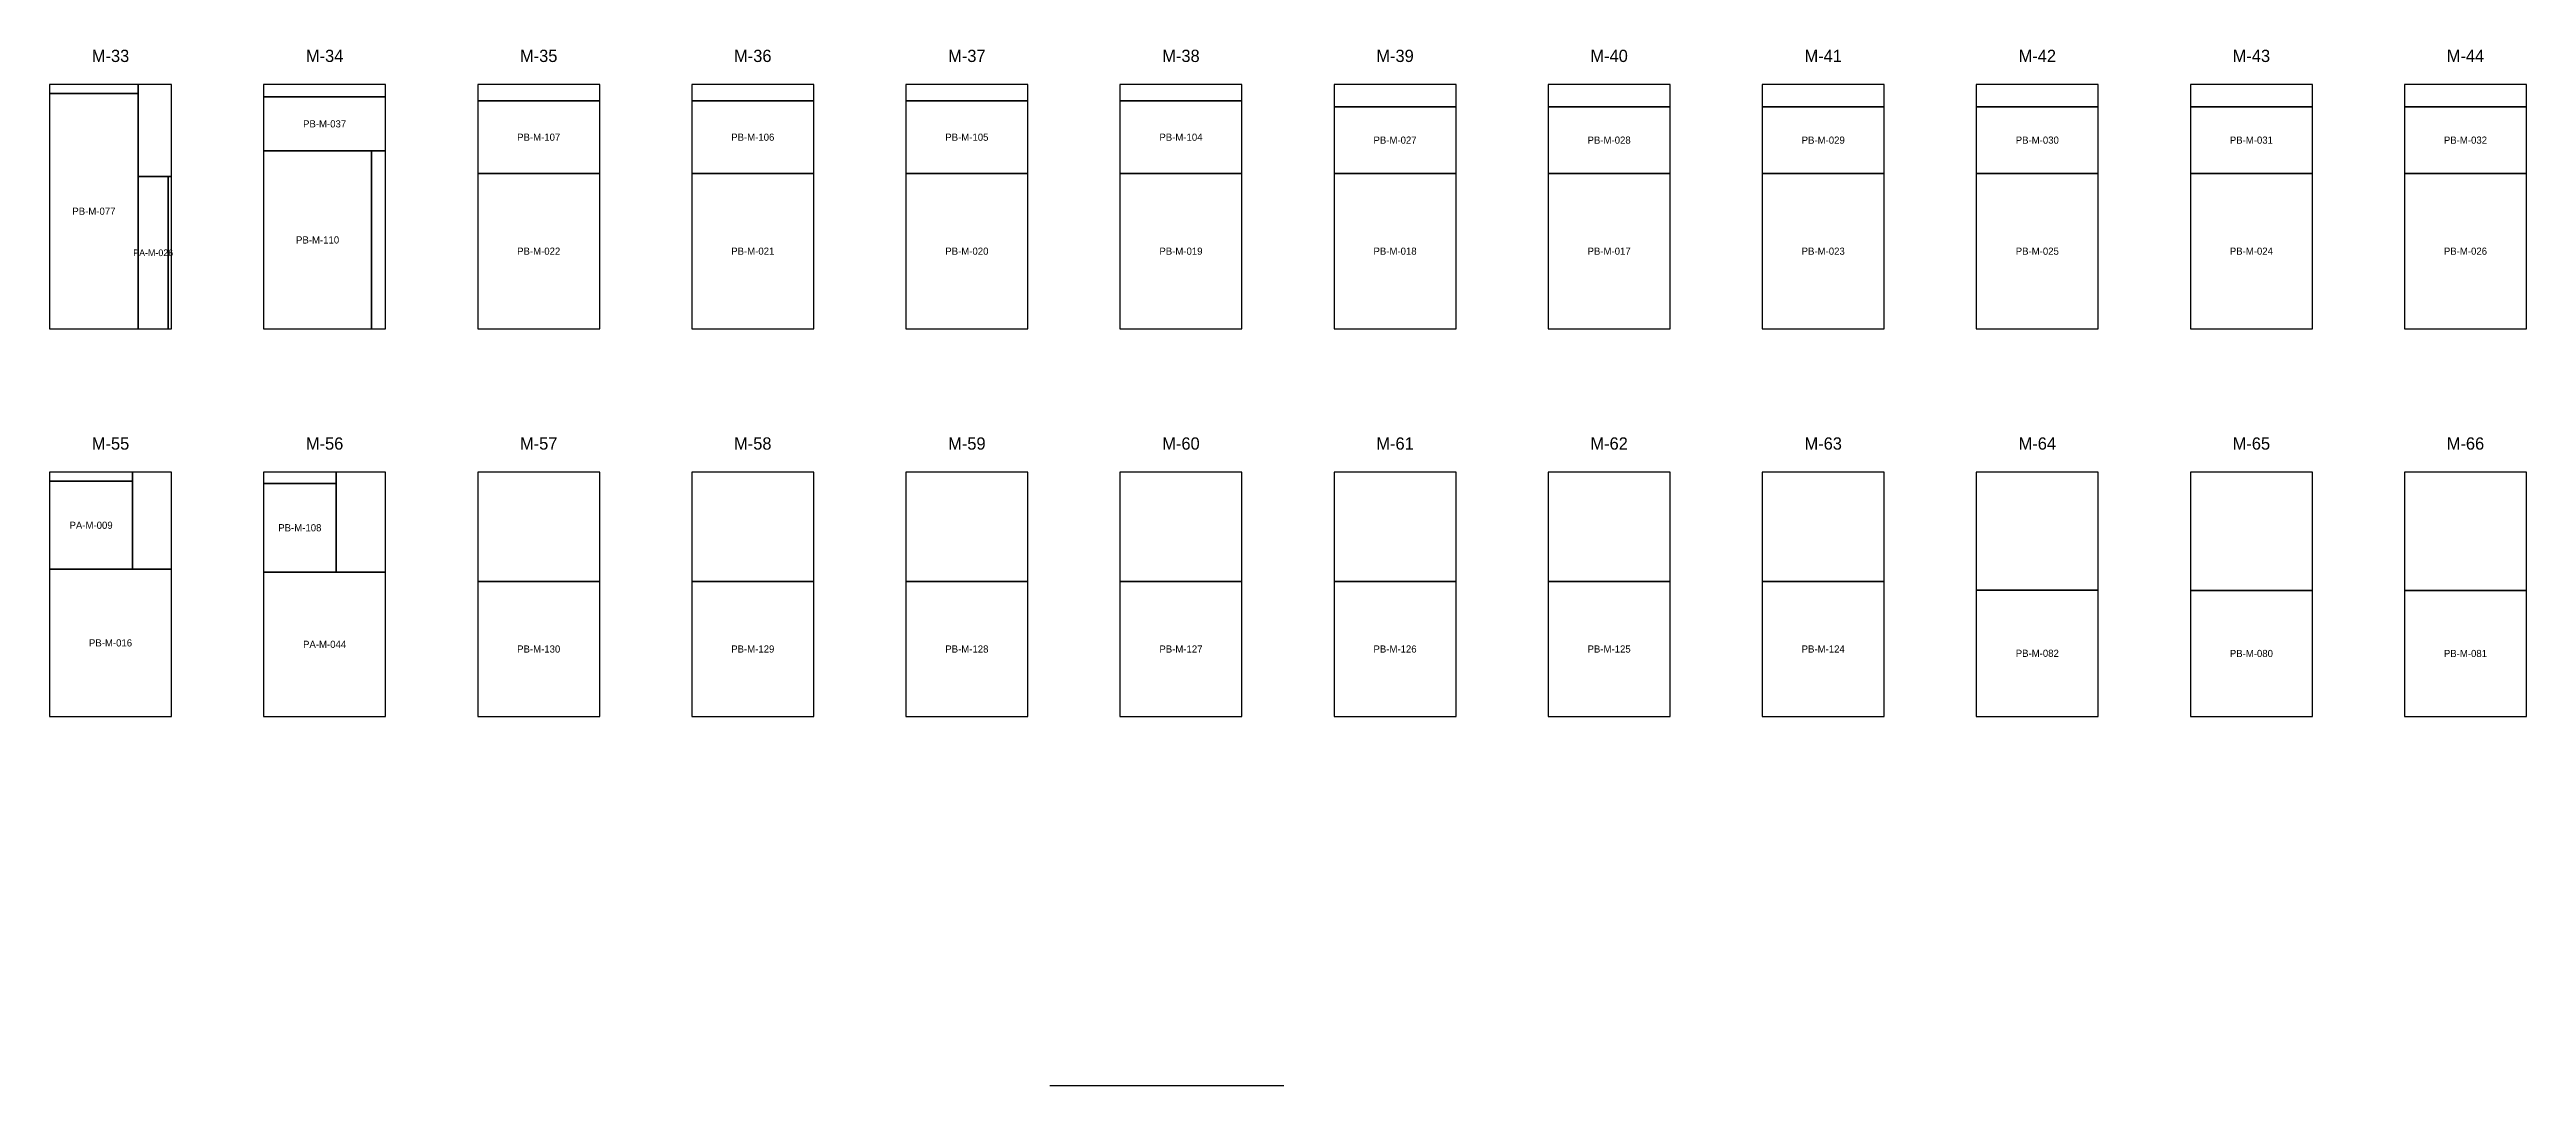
# Model space of a CAD drawing. Header units: metres. Extents: x 315 to 341.7, y -151.2 to -120.
# Drawn here: x 326.92 to 339.02, y -141.56 to -136.5 of the extents above; entities that cross this region are included whole.
import ezdxf
from ezdxf.enums import TextEntityAlignment as Align

# ---------------------------------------------------------------- set-up
doc = ezdxf.new("R2010")
doc.units = ezdxf.units.M
for name, color, linetype in [('CORTE-DESPERDICIO', 1, 'Continuous'), ('CORTE-RECORTE', 3, 'Continuous'), ('CORTE-SOBRANTE', 2, 'Continuous'), ('CORTE-TEXTO', 5, 'Continuous'), ('CORTE-TILE', 7, 'Continuous'), ('ZOCLO', 3, 'Continuous')]:
    doc.layers.add(name, color=color, linetype=linetype)

msp = doc.modelspace()

# ---------------------------------------------------------------- linework, layer by layer
at = {"layer": 'CORTE-DESPERDICIO'}
for points in [[(326.9188, -136.7118), (327.3524, -136.7118), (327.3524, -136.6678), (326.9188, -136.6678)], [(327.9648, -136.7273), (328.5608, -136.7273), (328.5608, -136.6678), (327.9648, -136.6678)], [(329.0108, -136.7482), (329.6068, -136.7482), (329.6068, -136.6678), (329.0108, -136.6678)], [(330.0568, -136.7482), (330.6528, -136.7482), (330.6528, -136.6678), (330.0568, -136.6678)], [(331.1028, -136.7482), (331.6988, -136.7482), (331.6988, -136.6678), (331.1028, -136.6678)], [(332.1488, -136.7482), (332.7448, -136.7482), (332.7448, -136.6678), (332.1488, -136.6678)], [(328.4923, -137.8618), (328.5608, -137.8618), (328.5608, -136.9926), (328.4923, -136.9926)], [(327.4983, -137.8618), (327.5148, -137.8618), (327.5148, -137.118), (327.4983, -137.118)], [(326.9188, -138.6061), (327.3248, -138.6061), (327.3248, -138.5618), (326.9188, -138.5618)], [(327.9648, -138.6168), (328.3188, -138.6168), (328.3188, -138.5618), (327.9648, -138.5618)]]:
    msp.add_lwpolyline(points, close=True, dxfattribs=at)
at = {"layer": 'CORTE-RECORTE'}
for points in [[(326.9188, -137.8618), (327.3524, -137.8618), (327.3524, -136.7118), (326.9188, -136.7118)], [(327.9648, -136.9926), (328.5608, -136.9926), (328.5608, -136.7273), (327.9648, -136.7273)], [(329.0108, -137.1021), (329.6068, -137.1021), (329.6068, -136.7482), (329.0108, -136.7482)], [(330.0568, -137.1021), (330.6528, -137.1021), (330.6528, -136.7482), (330.0568, -136.7482)], [(331.1028, -137.1021), (331.6988, -137.1021), (331.6988, -136.7482), (331.1028, -136.7482)], [(332.1488, -137.1021), (332.7448, -137.1021), (332.7448, -136.7482), (332.1488, -136.7482)], [(333.1948, -137.1021), (333.7908, -137.1021), (333.7908, -136.7768), (333.1948, -136.7768)], [(334.2408, -137.1021), (334.8368, -137.1021), (334.8368, -136.7768), (334.2408, -136.7768)], [(335.2868, -137.1021), (335.8828, -137.1021), (335.8828, -136.7768), (335.2868, -136.7768)], [(336.3328, -137.1021), (336.9288, -137.1021), (336.9288, -136.7768), (336.3328, -136.7768)], [(337.3788, -137.1021), (337.9748, -137.1021), (337.9748, -136.7768), (337.3788, -136.7768)], [(338.4248, -137.1021), (339.0208, -137.1021), (339.0208, -136.7768), (338.4248, -136.7768)], [(327.9648, -137.8618), (328.4923, -137.8618), (328.4923, -136.9926), (327.9648, -136.9926)], [(329.0108, -137.8618), (329.6068, -137.8618), (329.6068, -137.1021), (329.0108, -137.1021)], [(330.0568, -137.8618), (330.6528, -137.8618), (330.6528, -137.1021), (330.0568, -137.1021)], [(331.1028, -137.8618), (331.6988, -137.8618), (331.6988, -137.1021), (331.1028, -137.1021)], [(332.1488, -137.8618), (332.7448, -137.8618), (332.7448, -137.1021), (332.1488, -137.1021)], [(333.1948, -137.8618), (333.7908, -137.8618), (333.7908, -137.1021), (333.1948, -137.1021)], [(334.2408, -137.8618), (334.8368, -137.8618), (334.8368, -137.1021), (334.2408, -137.1021)], [(335.2868, -137.8618), (335.8828, -137.8618), (335.8828, -137.1021), (335.2868, -137.1021)], [(336.3328, -137.8618), (336.9288, -137.8618), (336.9288, -137.1021), (336.3328, -137.1021)], [(337.3788, -137.8618), (337.9748, -137.8618), (337.9748, -137.1021), (337.3788, -137.1021)], [(338.4248, -137.8618), (339.0208, -137.8618), (339.0208, -137.1021), (338.4248, -137.1021)], [(327.3524, -137.8618), (327.4983, -137.8618), (327.4983, -137.118), (327.3524, -137.118)], [(326.9188, -139.0361), (327.3248, -139.0361), (327.3248, -138.6061), (326.9188, -138.6061)], [(327.9648, -139.0498), (328.3188, -139.0498), (328.3188, -138.6168), (327.9648, -138.6168)], [(326.9188, -139.7558), (327.5148, -139.7558), (327.5148, -139.0361), (326.9188, -139.0361)], [(327.9648, -139.7558), (328.5608, -139.7558), (328.5608, -139.0498), (327.9648, -139.0498)], [(329.0108, -139.7558), (329.6068, -139.7558), (329.6068, -139.0958), (329.0108, -139.0958)], [(330.0568, -139.7558), (330.6528, -139.7558), (330.6528, -139.0958), (330.0568, -139.0958)], [(331.1028, -139.7558), (331.6988, -139.7558), (331.6988, -139.0958), (331.1028, -139.0958)], [(332.1488, -139.7558), (332.7448, -139.7558), (332.7448, -139.0958), (332.1488, -139.0958)], [(333.1948, -139.7558), (333.7908, -139.7558), (333.7908, -139.0958), (333.1948, -139.0958)], [(334.2408, -139.7558), (334.8368, -139.7558), (334.8368, -139.0958), (334.2408, -139.0958)], [(335.2868, -139.7558), (335.8828, -139.7558), (335.8828, -139.0958), (335.2868, -139.0958)], [(336.3328, -139.7558), (336.9288, -139.7558), (336.9288, -139.1375), (336.3328, -139.1375)], [(337.3788, -139.7558), (337.9748, -139.7558), (337.9748, -139.1395), (337.3788, -139.1395)], [(338.4248, -139.7558), (339.0208, -139.7558), (339.0208, -139.1395), (338.4248, -139.1395)]]:
    msp.add_lwpolyline(points, close=True, dxfattribs=at)
at = {"layer": 'CORTE-SOBRANTE'}
for points in [[(327.3524, -137.118), (327.5148, -137.118), (327.5148, -136.6678), (327.3524, -136.6678)], [(333.1948, -136.7768), (333.7908, -136.7768), (333.7908, -136.6678), (333.1948, -136.6678)], [(334.2408, -136.7768), (334.8368, -136.7768), (334.8368, -136.6678), (334.2408, -136.6678)], [(335.2868, -136.7768), (335.8828, -136.7768), (335.8828, -136.6678), (335.2868, -136.6678)], [(336.3328, -136.7768), (336.9288, -136.7768), (336.9288, -136.6678), (336.3328, -136.6678)], [(337.3788, -136.7768), (337.9748, -136.7768), (337.9748, -136.6678), (337.3788, -136.6678)], [(338.4248, -136.7768), (339.0208, -136.7768), (339.0208, -136.6678), (338.4248, -136.6678)], [(327.3248, -139.0361), (327.5148, -139.0361), (327.5148, -138.5618), (327.3248, -138.5618)], [(328.3188, -139.0498), (328.5608, -139.0498), (328.5608, -138.5618), (328.3188, -138.5618)], [(329.0108, -139.0958), (329.6068, -139.0958), (329.6068, -138.5618), (329.0108, -138.5618)], [(330.0568, -139.0958), (330.6528, -139.0958), (330.6528, -138.5618), (330.0568, -138.5618)], [(331.1028, -139.0958), (331.6988, -139.0958), (331.6988, -138.5618), (331.1028, -138.5618)], [(332.1488, -139.0958), (332.7448, -139.0958), (332.7448, -138.5618), (332.1488, -138.5618)], [(333.1948, -139.0958), (333.7908, -139.0958), (333.7908, -138.5618), (333.1948, -138.5618)], [(334.2408, -139.0958), (334.8368, -139.0958), (334.8368, -138.5618), (334.2408, -138.5618)], [(335.2868, -139.0958), (335.8828, -139.0958), (335.8828, -138.5618), (335.2868, -138.5618)], [(336.3328, -139.1375), (336.9288, -139.1375), (336.9288, -138.5618), (336.3328, -138.5618)], [(337.3788, -139.1395), (337.9748, -139.1395), (337.9748, -138.5618), (337.3788, -138.5618)], [(338.4248, -139.1395), (339.0208, -139.1395), (339.0208, -138.5618), (338.4248, -138.5618)]]:
    msp.add_lwpolyline(points, close=True, dxfattribs=at)
at = {"layer": 'CORTE-TILE'}
for points in [[(326.9188, -137.8618), (327.5148, -137.8618), (327.5148, -136.6678), (326.9188, -136.6678)], [(327.9648, -137.8618), (328.5608, -137.8618), (328.5608, -136.6678), (327.9648, -136.6678)], [(329.0108, -137.8618), (329.6068, -137.8618), (329.6068, -136.6678), (329.0108, -136.6678)], [(330.0568, -137.8618), (330.6528, -137.8618), (330.6528, -136.6678), (330.0568, -136.6678)], [(331.1028, -137.8618), (331.6988, -137.8618), (331.6988, -136.6678), (331.1028, -136.6678)], [(332.1488, -137.8618), (332.7448, -137.8618), (332.7448, -136.6678), (332.1488, -136.6678)], [(333.1948, -137.8618), (333.7908, -137.8618), (333.7908, -136.6678), (333.1948, -136.6678)], [(334.2408, -137.8618), (334.8368, -137.8618), (334.8368, -136.6678), (334.2408, -136.6678)], [(335.2868, -137.8618), (335.8828, -137.8618), (335.8828, -136.6678), (335.2868, -136.6678)], [(336.3328, -137.8618), (336.9288, -137.8618), (336.9288, -136.6678), (336.3328, -136.6678)], [(337.3788, -137.8618), (337.9748, -137.8618), (337.9748, -136.6678), (337.3788, -136.6678)], [(338.4248, -137.8618), (339.0208, -137.8618), (339.0208, -136.6678), (338.4248, -136.6678)], [(326.9188, -139.7558), (327.5148, -139.7558), (327.5148, -138.5618), (326.9188, -138.5618)], [(327.9648, -139.7558), (328.5608, -139.7558), (328.5608, -138.5618), (327.9648, -138.5618)], [(329.0108, -139.7558), (329.6068, -139.7558), (329.6068, -138.5618), (329.0108, -138.5618)], [(330.0568, -139.7558), (330.6528, -139.7558), (330.6528, -138.5618), (330.0568, -138.5618)], [(331.1028, -139.7558), (331.6988, -139.7558), (331.6988, -138.5618), (331.1028, -138.5618)], [(332.1488, -139.7558), (332.7448, -139.7558), (332.7448, -138.5618), (332.1488, -138.5618)], [(333.1948, -139.7558), (333.7908, -139.7558), (333.7908, -138.5618), (333.1948, -138.5618)], [(334.2408, -139.7558), (334.8368, -139.7558), (334.8368, -138.5618), (334.2408, -138.5618)], [(335.2868, -139.7558), (335.8828, -139.7558), (335.8828, -138.5618), (335.2868, -138.5618)], [(336.3328, -139.7558), (336.9288, -139.7558), (336.9288, -138.5618), (336.3328, -138.5618)], [(337.3788, -139.7558), (337.9748, -139.7558), (337.9748, -138.5618), (337.3788, -138.5618)], [(338.4248, -139.7558), (339.0208, -139.7558), (339.0208, -138.5618), (338.4248, -138.5618)]]:
    msp.add_lwpolyline(points, close=True, dxfattribs=at)
at = {"layer": 'ZOCLO'}
msp.add_line((331.8054, -141.5582), (332.9492, -141.5582), dxfattribs=at)

# ---------------------------------------------------------------- texts
at = {"layer": 'CORTE-TEXTO'}
for s, height, p in [('M-33', 0.06, (327.2168, -136.5278)), ('M-34', 0.06, (328.2628, -136.5278)), ('M-35', 0.06, (329.3088, -136.5278)), ('M-36', 0.06, (330.3548, -136.5278)), ('M-37', 0.06, (331.4008, -136.5278)), ('M-38', 0.06, (332.4468, -136.5278)), ('M-39', 0.06, (333.4928, -136.5278)), ('M-40', 0.06, (334.5388, -136.5278)), ('M-41', 0.06, (335.5848, -136.5278)), ('M-42', 0.06, (336.6308, -136.5278)), ('M-43', 0.06, (337.6768, -136.5278)), ('M-44', 0.06, (338.7228, -136.5278)), ('PB-M-037', 0.035, (328.2628, -136.8599)), ('PB-M-107', 0.035, (329.3088, -136.9252)), ('PB-M-106', 0.035, (330.3548, -136.9252)), ('PB-M-105', 0.035, (331.4008, -136.9252)), ('PB-M-104', 0.035, (332.4468, -136.9252)), ('PB-M-027', 0.035, (333.4928, -136.9394)), ('PB-M-028', 0.035, (334.5388, -136.9394)), ('PB-M-029', 0.035, (335.5848, -136.9394)), ('PB-M-030', 0.035, (336.6308, -136.9394)), ('PB-M-031', 0.035, (337.6768, -136.9394)), ('PB-M-032', 0.035, (338.7228, -136.9394)), ('PB-M-077', 0.035, (327.1356, -137.2868)), ('PA-M-026', 0.03242, (327.4253, -137.4899)), ('PB-M-110', 0.035, (328.2285, -137.4272)), ('PB-M-022', 0.035, (329.3088, -137.482)), ('PB-M-021', 0.035, (330.3548, -137.482)), ('PB-M-020', 0.035, (331.4008, -137.482)), ('PB-M-019', 0.035, (332.4468, -137.482)), ('PB-M-018', 0.035, (333.4928, -137.482)), ('PB-M-017', 0.035, (334.5388, -137.482)), ('PB-M-023', 0.035, (335.5848, -137.482)), ('PB-M-025', 0.035, (336.6308, -137.482)), ('PB-M-024', 0.035, (337.6768, -137.482)), ('PB-M-026', 0.035, (338.7228, -137.482)), ('M-55', 0.06, (327.2168, -138.4218)), ('M-56', 0.06, (328.2628, -138.4218)), ('M-57', 0.06, (329.3088, -138.4218)), ('M-58', 0.06, (330.3548, -138.4218)), ('M-59', 0.06, (331.4008, -138.4218)), ('M-60', 0.06, (332.4468, -138.4218)), ('M-61', 0.06, (333.4928, -138.4218)), ('M-62', 0.06, (334.5388, -138.4218)), ('M-63', 0.06, (335.5848, -138.4218)), ('M-64', 0.06, (336.6308, -138.4218)), ('M-65', 0.06, (337.6768, -138.4218)), ('M-66', 0.06, (338.7228, -138.4218)), ('PA-M-009', 0.035, (327.1218, -138.8211)), ('PB-M-108', 0.035, (328.1418, -138.8333)), ('PB-M-016', 0.035, (327.2168, -139.3959)), ('PA-M-044', 0.035, (328.2628, -139.4028)), ('PB-M-130', 0.035, (329.3088, -139.4258)), ('PB-M-129', 0.035, (330.3548, -139.4258)), ('PB-M-128', 0.035, (331.4008, -139.4258)), ('PB-M-127', 0.035, (332.4468, -139.4258)), ('PB-M-126', 0.035, (333.4928, -139.4258)), ('PB-M-125', 0.035, (334.5388, -139.4258)), ('PB-M-124', 0.035, (335.5848, -139.4258)), ('PB-M-082', 0.035, (336.6308, -139.4467)), ('PB-M-080', 0.035, (337.6768, -139.4476)), ('PB-M-081', 0.035, (338.7228, -139.4476))]:
    msp.add_text(s, height=height, dxfattribs=at).set_placement(p, align=Align.MIDDLE_CENTER)

doc.saveas('drawing.dxf')
